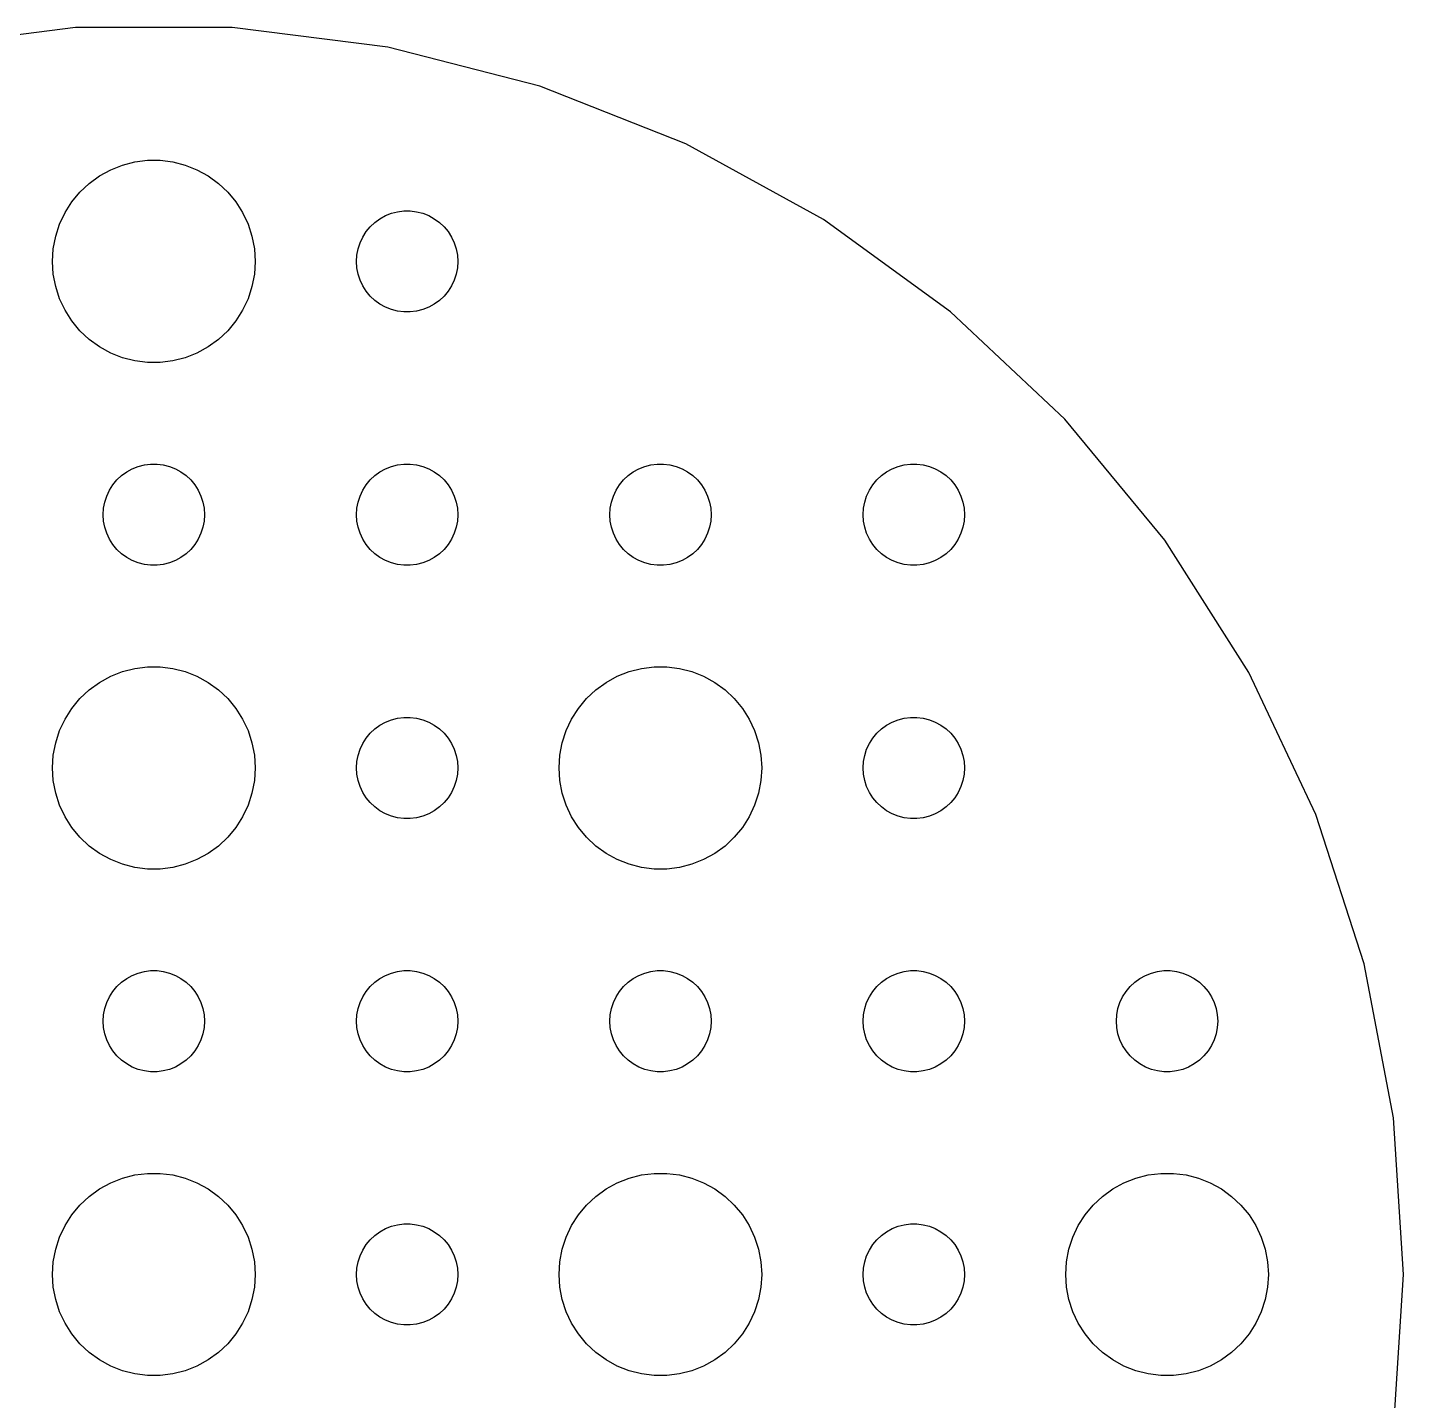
# Model space of a CAD drawing. Header units: metres. Extents: x -37 to 37, y 183 to 477.
# Drawn here: x -3.74 to 37, y 326.27 to 366.93 of the extents above; entities that cross this region are included whole.
import ezdxf

# ---------------------------------------------------------------- set-up
doc = ezdxf.new("R2010")
doc.units = ezdxf.units.M

msp = doc.modelspace()

# ---------------------------------------------------------------- linework, layer by layer
for p, q in [((-2.32324, 366.927), (-6.93311, 366.345)), ((2.32324, 366.927), (-2.32324, 366.927)), ((6.93311, 366.345), (2.32324, 366.927)), ((11.4336, 365.189), (6.93311, 366.345)), ((15.7538, 363.479), (11.4336, 365.189)), ((19.8256, 361.24), (15.7538, 363.479)), ((-0.562134, 362.947), (-0.18837, 362.994)), ((-0.18837, 362.994), (0.18837, 362.994)), ((0.18837, 362.994), (0.562134, 362.947)), ((-1.60747, 362.533), (-1.27733, 362.714)), ((-1.27733, 362.714), (-0.927048, 362.853)), ((-0.927048, 362.853), (-0.562134, 362.947)), ((0.562134, 362.947), (0.927048, 362.853)), ((0.927048, 362.853), (1.27733, 362.714)), ((1.27733, 362.714), (1.60747, 362.533)), ((-2.1869, 362.054), (-1.91226, 362.312)), ((-1.91226, 362.312), (-1.60747, 362.533)), ((1.60747, 362.533), (1.91226, 362.312)), ((1.91226, 362.312), (2.1869, 362.054)), ((-2.42705, 361.763), (-2.1869, 362.054)), ((2.1869, 362.054), (2.42705, 361.763)), ((-2.78932, 361.104), (-2.62891, 361.445)), ((-2.62891, 361.445), (-2.42705, 361.763)), ((2.42705, 361.763), (2.62891, 361.445)), ((2.62891, 361.445), (2.78932, 361.104)), ((6.86133, 361.357), (7.03647, 361.427)), ((7.03647, 361.427), (7.21892, 361.473)), ((7.21892, 361.473), (7.40581, 361.497)), ((7.40581, 361.497), (7.59418, 361.497)), ((7.59418, 361.497), (7.78107, 361.473)), ((7.78107, 361.473), (7.96352, 361.427)), ((7.96352, 361.427), (8.13866, 361.357)), ((-2.90575, 360.746), (-2.78932, 361.104)), ((2.78932, 361.104), (2.90575, 360.746)), ((6.28647, 360.882), (6.40654, 361.027)), ((6.40654, 361.027), (6.54385, 361.156)), ((6.54385, 361.156), (6.69626, 361.266)), ((6.69626, 361.266), (6.86133, 361.357)), ((8.13866, 361.357), (8.30373, 361.266)), ((8.30373, 361.266), (8.45613, 361.156)), ((8.45613, 361.156), (8.59344, 361.027)), ((8.59344, 361.027), (8.71352, 360.882)), ((23.5847, 358.509), (19.8256, 361.24)), ((-2.97633, 360.376), (-2.90575, 360.746)), ((2.90575, 360.746), (2.97633, 360.376)), ((6.04712, 360.373), (6.10533, 360.552)), ((6.10533, 360.552), (6.18553, 360.723)), ((6.18553, 360.723), (6.28647, 360.882)), ((8.71352, 360.882), (8.81445, 360.723)), ((8.81445, 360.723), (8.89465, 360.552)), ((8.89465, 360.552), (8.95287, 360.373)), ((-3, 360), (-2.97633, 360.376)), ((2.97633, 360.376), (3, 360)), ((6, 360), (6.01183, 360.188)), ((6.01183, 360.188), (6.04712, 360.373)), ((8.95287, 360.373), (8.98816, 360.188)), ((8.98816, 360.188), (9, 360)), ((-2.97633, 359.624), (-3, 360)), ((3, 360), (2.97633, 359.624)), ((6.01183, 359.812), (6, 360)), ((6.04712, 359.627), (6.01183, 359.812)), ((8.98816, 359.812), (8.95287, 359.627)), ((9, 360), (8.98816, 359.812)), ((-2.90575, 359.254), (-2.97633, 359.624)), ((2.97633, 359.624), (2.90575, 359.254)), ((6.10533, 359.448), (6.04712, 359.627)), ((6.18553, 359.277), (6.10533, 359.448)), ((8.89465, 359.448), (8.81445, 359.277)), ((8.95287, 359.627), (8.89465, 359.448)), ((-2.78932, 358.896), (-2.90575, 359.254)), ((2.90575, 359.254), (2.78932, 358.896)), ((6.28647, 359.118), (6.18553, 359.277)), ((6.40654, 358.973), (6.28647, 359.118)), ((6.54385, 358.844), (6.40654, 358.973)), ((8.59344, 358.973), (8.45613, 358.844)), ((8.71352, 359.118), (8.59344, 358.973)), ((8.81445, 359.277), (8.71352, 359.118)), ((-2.62891, 358.555), (-2.78932, 358.896)), ((-2.42705, 358.237), (-2.62891, 358.555)), ((2.62891, 358.555), (2.42705, 358.237)), ((2.78932, 358.896), (2.62891, 358.555)), ((6.69626, 358.734), (6.54385, 358.844)), ((6.86133, 358.643), (6.69626, 358.734)), ((7.03647, 358.573), (6.86133, 358.643)), ((7.21892, 358.527), (7.03647, 358.573)), ((7.40581, 358.503), (7.21892, 358.527)), ((7.78107, 358.527), (7.59418, 358.503)), ((7.96352, 358.573), (7.78107, 358.527)), ((8.13866, 358.643), (7.96352, 358.573)), ((8.30373, 358.734), (8.13866, 358.643)), ((8.45613, 358.844), (8.30373, 358.734)), ((-2.1869, 357.946), (-2.42705, 358.237)), ((2.42705, 358.237), (2.1869, 357.946)), ((7.59418, 358.503), (7.40581, 358.503)), ((26.9718, 355.328), (23.5847, 358.509)), ((-1.91226, 357.688), (-2.1869, 357.946)), ((2.1869, 357.946), (1.91226, 357.688)), ((-1.60747, 357.467), (-1.91226, 357.688)), ((-1.27733, 357.286), (-1.60747, 357.467)), ((1.60747, 357.467), (1.27733, 357.286)), ((1.91226, 357.688), (1.60747, 357.467)), ((-0.927048, 357.147), (-1.27733, 357.286)), ((-0.562134, 357.053), (-0.927048, 357.147)), ((-0.18837, 357.006), (-0.562134, 357.053)), ((0.18837, 357.006), (-0.18837, 357.006)), ((0.562134, 357.053), (0.18837, 357.006)), ((0.927048, 357.147), (0.562134, 357.053)), ((1.27733, 357.286), (0.927048, 357.147)), ((29.9336, 351.748), (26.9718, 355.328)), ((-1.09344, 353.527), (-0.956131, 353.656)), ((-0.956131, 353.656), (-0.803726, 353.766)), ((-0.803726, 353.766), (-0.638657, 353.857)), ((-0.638657, 353.857), (-0.463516, 353.927)), ((-0.463516, 353.927), (-0.281067, 353.973)), ((-0.281067, 353.973), (-0.094177, 353.997)), ((-0.094177, 353.997), (0.094177, 353.997)), ((0.094177, 353.997), (0.281067, 353.973)), ((0.281067, 353.973), (0.463516, 353.927)), ((0.463516, 353.927), (0.638657, 353.857)), ((0.638657, 353.857), (0.803726, 353.766)), ((0.803726, 353.766), (0.956131, 353.656)), ((0.956131, 353.656), (1.09344, 353.527)), ((6.40654, 353.527), (6.54385, 353.656)), ((6.54385, 353.656), (6.69626, 353.766)), ((6.69626, 353.766), (6.86133, 353.857)), ((6.86133, 353.857), (7.03647, 353.927)), ((7.03647, 353.927), (7.21892, 353.973)), ((7.21892, 353.973), (7.40581, 353.997)), ((7.40581, 353.997), (7.59418, 353.997)), ((7.59418, 353.997), (7.78107, 353.973)), ((7.78107, 353.973), (7.96352, 353.927)), ((7.96352, 353.927), (8.13866, 353.857)), ((8.13866, 353.857), (8.30373, 353.766)), ((8.30373, 353.766), (8.45613, 353.656)), ((8.45613, 353.656), (8.59344, 353.527)), ((13.9065, 353.527), (14.0439, 353.656)), ((14.0439, 353.656), (14.1963, 353.766)), ((14.1963, 353.766), (14.3613, 353.857)), ((14.3613, 353.857), (14.5365, 353.927)), ((14.5365, 353.927), (14.7189, 353.973)), ((14.7189, 353.973), (14.9058, 353.997)), ((14.9058, 353.997), (15.0942, 353.997)), ((15.0942, 353.997), (15.2811, 353.973)), ((15.2811, 353.973), (15.4635, 353.927)), ((15.4635, 353.927), (15.6387, 353.857)), ((15.6387, 353.857), (15.8037, 353.766)), ((15.8037, 353.766), (15.9561, 353.656)), ((15.9561, 353.656), (16.0934, 353.527)), ((21.4065, 353.527), (21.5439, 353.656)), ((21.5439, 353.656), (21.6963, 353.766)), ((21.6963, 353.766), (21.8613, 353.857)), ((21.8613, 353.857), (22.0365, 353.927)), ((22.0365, 353.927), (22.2189, 353.973)), ((22.2189, 353.973), (22.4058, 353.997)), ((22.4058, 353.997), (22.5942, 353.997)), ((22.5942, 353.997), (22.7811, 353.973)), ((22.7811, 353.973), (22.9635, 353.927)), ((22.9635, 353.927), (23.1387, 353.857)), ((23.1387, 353.857), (23.3037, 353.766)), ((23.3037, 353.766), (23.4561, 353.656)), ((23.4561, 353.656), (23.5934, 353.527)), ((-1.39465, 353.052), (-1.31445, 353.223)), ((-1.31445, 353.223), (-1.21352, 353.382)), ((-1.21352, 353.382), (-1.09344, 353.527)), ((1.09344, 353.527), (1.21352, 353.382)), ((1.21352, 353.382), (1.31445, 353.223)), ((1.31445, 353.223), (1.39465, 353.052)), ((6.10533, 353.052), (6.18553, 353.223)), ((6.18553, 353.223), (6.28647, 353.382)), ((6.28647, 353.382), (6.40654, 353.527)), ((8.59344, 353.527), (8.71352, 353.382)), ((8.71352, 353.382), (8.81445, 353.223)), ((8.81445, 353.223), (8.89465, 353.052)), ((13.6053, 353.052), (13.6855, 353.223)), ((13.6855, 353.223), (13.7865, 353.382)), ((13.7865, 353.382), (13.9065, 353.527)), ((16.0934, 353.527), (16.2135, 353.382)), ((16.2135, 353.382), (16.3145, 353.223)), ((16.3145, 353.223), (16.3947, 353.052)), ((21.1053, 353.052), (21.1855, 353.223)), ((21.1855, 353.223), (21.2865, 353.382)), ((21.2865, 353.382), (21.4065, 353.527)), ((23.5934, 353.527), (23.7135, 353.382)), ((23.7135, 353.382), (23.8145, 353.223)), ((23.8145, 353.223), (23.8947, 353.052)), ((-1.48816, 352.688), (-1.45287, 352.873)), ((-1.45287, 352.873), (-1.39465, 353.052)), ((1.39465, 353.052), (1.45287, 352.873)), ((1.45287, 352.873), (1.48816, 352.688)), ((6.01183, 352.688), (6.04712, 352.873)), ((6.04712, 352.873), (6.10533, 353.052)), ((8.89465, 353.052), (8.95287, 352.873)), ((8.95287, 352.873), (8.98816, 352.688)), ((13.5118, 352.688), (13.5471, 352.873)), ((13.5471, 352.873), (13.6053, 353.052)), ((16.3947, 353.052), (16.4529, 352.873)), ((16.4529, 352.873), (16.4882, 352.688)), ((21.0118, 352.688), (21.0471, 352.873)), ((21.0471, 352.873), (21.1053, 353.052)), ((23.8947, 353.052), (23.9529, 352.873)), ((23.9529, 352.873), (23.9882, 352.688)), ((-1.5, 352.5), (-1.48816, 352.688)), ((-1.48816, 352.312), (-1.5, 352.5)), ((1.48816, 352.688), (1.5, 352.5)), ((1.5, 352.5), (1.48816, 352.312)), ((6, 352.5), (6.01183, 352.688)), ((6.01183, 352.312), (6, 352.5)), ((8.98816, 352.688), (9, 352.5)), ((9, 352.5), (8.98816, 352.312)), ((13.5, 352.5), (13.5118, 352.688)), ((13.5118, 352.312), (13.5, 352.5)), ((16.4882, 352.688), (16.5, 352.5)), ((16.5, 352.5), (16.4882, 352.312)), ((21, 352.5), (21.0118, 352.688)), ((21.0118, 352.312), (21, 352.5)), ((23.9882, 352.688), (24, 352.5)), ((24, 352.5), (23.9882, 352.312)), ((-1.45287, 352.127), (-1.48816, 352.312)), ((-1.39465, 351.948), (-1.45287, 352.127)), ((1.45287, 352.127), (1.39465, 351.948)), ((1.48816, 352.312), (1.45287, 352.127)), ((6.04712, 352.127), (6.01183, 352.312)), ((6.10533, 351.948), (6.04712, 352.127)), ((8.95287, 352.127), (8.89465, 351.948)), ((8.98816, 352.312), (8.95287, 352.127)), ((13.5471, 352.127), (13.5118, 352.312)), ((13.6053, 351.948), (13.5471, 352.127)), ((16.4529, 352.127), (16.3947, 351.948)), ((16.4882, 352.312), (16.4529, 352.127)), ((21.0471, 352.127), (21.0118, 352.312)), ((21.1053, 351.948), (21.0471, 352.127)), ((23.9529, 352.127), (23.8947, 351.948)), ((23.9882, 352.312), (23.9529, 352.127)), ((-1.31445, 351.777), (-1.39465, 351.948)), ((-1.21352, 351.618), (-1.31445, 351.777)), ((-1.09344, 351.473), (-1.21352, 351.618)), ((1.21352, 351.618), (1.09344, 351.473)), ((1.31445, 351.777), (1.21352, 351.618)), ((1.39465, 351.948), (1.31445, 351.777)), ((6.18553, 351.777), (6.10533, 351.948)), ((6.28647, 351.618), (6.18553, 351.777)), ((6.40654, 351.473), (6.28647, 351.618)), ((8.71352, 351.618), (8.59344, 351.473)), ((8.81445, 351.777), (8.71352, 351.618)), ((8.89465, 351.948), (8.81445, 351.777)), ((13.6855, 351.777), (13.6053, 351.948)), ((13.7865, 351.618), (13.6855, 351.777)), ((13.9065, 351.473), (13.7865, 351.618)), ((16.2135, 351.618), (16.0934, 351.473)), ((16.3145, 351.777), (16.2135, 351.618)), ((16.3947, 351.948), (16.3145, 351.777)), ((21.1855, 351.777), (21.1053, 351.948)), ((21.2865, 351.618), (21.1855, 351.777)), ((21.4065, 351.473), (21.2865, 351.618)), ((23.7135, 351.618), (23.5934, 351.473)), ((23.8145, 351.777), (23.7135, 351.618)), ((23.8947, 351.948), (23.8145, 351.777)), ((32.4233, 347.825), (29.9336, 351.748)), ((-0.956131, 351.344), (-1.09344, 351.473)), ((-0.803726, 351.234), (-0.956131, 351.344)), ((-0.638657, 351.143), (-0.803726, 351.234)), ((0.803726, 351.234), (0.638657, 351.143)), ((0.956131, 351.344), (0.803726, 351.234)), ((1.09344, 351.473), (0.956131, 351.344)), ((6.54385, 351.344), (6.40654, 351.473)), ((6.69626, 351.234), (6.54385, 351.344)), ((6.86133, 351.143), (6.69626, 351.234)), ((8.30373, 351.234), (8.13866, 351.143)), ((8.45613, 351.344), (8.30373, 351.234)), ((8.59344, 351.473), (8.45613, 351.344)), ((14.0439, 351.344), (13.9065, 351.473)), ((14.1963, 351.234), (14.0439, 351.344)), ((14.3613, 351.143), (14.1963, 351.234)), ((15.8037, 351.234), (15.6387, 351.143)), ((15.9561, 351.344), (15.8037, 351.234)), ((16.0934, 351.473), (15.9561, 351.344)), ((21.5439, 351.344), (21.4065, 351.473)), ((21.6963, 351.234), (21.5439, 351.344)), ((21.8613, 351.143), (21.6963, 351.234)), ((23.3037, 351.234), (23.1387, 351.143)), ((23.4561, 351.344), (23.3037, 351.234)), ((23.5934, 351.473), (23.4561, 351.344)), ((-0.463516, 351.073), (-0.638657, 351.143)), ((-0.281067, 351.027), (-0.463516, 351.073)), ((-0.094177, 351.003), (-0.281067, 351.027)), ((0.094177, 351.003), (-0.094177, 351.003)), ((0.281067, 351.027), (0.094177, 351.003)), ((0.463516, 351.073), (0.281067, 351.027)), ((0.638657, 351.143), (0.463516, 351.073)), ((7.03647, 351.073), (6.86133, 351.143)), ((7.21892, 351.027), (7.03647, 351.073)), ((7.40581, 351.003), (7.21892, 351.027)), ((7.59418, 351.003), (7.40581, 351.003)), ((7.78107, 351.027), (7.59418, 351.003)), ((7.96352, 351.073), (7.78107, 351.027)), ((8.13866, 351.143), (7.96352, 351.073)), ((14.5365, 351.073), (14.3613, 351.143)), ((14.7189, 351.027), (14.5365, 351.073)), ((14.9058, 351.003), (14.7189, 351.027)), ((15.0942, 351.003), (14.9058, 351.003)), ((15.2811, 351.027), (15.0942, 351.003)), ((15.4635, 351.073), (15.2811, 351.027)), ((15.6387, 351.143), (15.4635, 351.073)), ((22.0365, 351.073), (21.8613, 351.143)), ((22.2189, 351.027), (22.0365, 351.073)), ((22.4058, 351.003), (22.2189, 351.027)), ((22.5942, 351.003), (22.4058, 351.003)), ((22.7811, 351.027), (22.5942, 351.003)), ((22.9635, 351.073), (22.7811, 351.027)), ((23.1387, 351.143), (22.9635, 351.073)), ((-0.927048, 347.853), (-0.562134, 347.947)), ((-0.562134, 347.947), (-0.18837, 347.994)), ((-0.18837, 347.994), (0.18837, 347.994)), ((0.18837, 347.994), (0.562134, 347.947)), ((0.562134, 347.947), (0.927048, 347.853)), ((14.0729, 347.853), (14.4379, 347.947)), ((14.4379, 347.947), (14.8116, 347.994)), ((14.8116, 347.994), (15.1884, 347.994)), ((15.1884, 347.994), (15.5621, 347.947)), ((15.5621, 347.947), (15.927, 347.853)), ((-1.91226, 347.312), (-1.60747, 347.533)), ((-1.60747, 347.533), (-1.27733, 347.714)), ((-1.27733, 347.714), (-0.927048, 347.853)), ((0.927048, 347.853), (1.27733, 347.714)), ((1.27733, 347.714), (1.60747, 347.533)), ((1.60747, 347.533), (1.91226, 347.312)), ((13.0877, 347.312), (13.3925, 347.533)), ((13.3925, 347.533), (13.7227, 347.714)), ((13.7227, 347.714), (14.0729, 347.853)), ((15.927, 347.853), (16.2773, 347.714)), ((16.2773, 347.714), (16.6075, 347.533)), ((16.6075, 347.533), (16.9123, 347.312)), ((34.4017, 343.621), (32.4233, 347.825)), ((-2.1869, 347.054), (-1.91226, 347.312)), ((1.91226, 347.312), (2.1869, 347.054)), ((12.8131, 347.054), (13.0877, 347.312)), ((16.9123, 347.312), (17.1869, 347.054)), ((-2.62891, 346.445), (-2.42705, 346.763)), ((-2.42705, 346.763), (-2.1869, 347.054)), ((2.1869, 347.054), (2.42705, 346.763)), ((2.42705, 346.763), (2.62891, 346.445)), ((12.3711, 346.445), (12.5729, 346.763)), ((12.5729, 346.763), (12.8131, 347.054)), ((17.1869, 347.054), (17.427, 346.763)), ((17.427, 346.763), (17.6289, 346.445)), ((-2.78932, 346.104), (-2.62891, 346.445)), ((2.62891, 346.445), (2.78932, 346.104)), ((6.69626, 346.266), (6.86133, 346.357)), ((6.86133, 346.357), (7.03647, 346.427)), ((7.03647, 346.427), (7.21892, 346.473)), ((7.21892, 346.473), (7.40581, 346.497)), ((7.40581, 346.497), (7.59418, 346.497)), ((7.59418, 346.497), (7.78107, 346.473)), ((7.78107, 346.473), (7.96352, 346.427)), ((7.96352, 346.427), (8.13866, 346.357)), ((8.13866, 346.357), (8.30373, 346.266)), ((12.2107, 346.104), (12.3711, 346.445)), ((17.6289, 346.445), (17.7893, 346.104)), ((21.6963, 346.266), (21.8613, 346.357)), ((21.8613, 346.357), (22.0365, 346.427)), ((22.0365, 346.427), (22.2189, 346.473)), ((22.2189, 346.473), (22.4058, 346.497)), ((22.4058, 346.497), (22.5942, 346.497)), ((22.5942, 346.497), (22.7811, 346.473)), ((22.7811, 346.473), (22.9635, 346.427)), ((22.9635, 346.427), (23.1387, 346.357)), ((23.1387, 346.357), (23.3037, 346.266)), ((-2.90575, 345.746), (-2.78932, 346.104)), ((2.78932, 346.104), (2.90575, 345.746)), ((6.28647, 345.882), (6.40654, 346.027)), ((6.40654, 346.027), (6.54385, 346.156)), ((6.54385, 346.156), (6.69626, 346.266)), ((8.30373, 346.266), (8.45613, 346.156)), ((8.45613, 346.156), (8.59344, 346.027)), ((8.59344, 346.027), (8.71352, 345.882)), ((12.0942, 345.746), (12.2107, 346.104)), ((17.7893, 346.104), (17.9057, 345.746)), ((21.2865, 345.882), (21.4065, 346.027)), ((21.4065, 346.027), (21.5439, 346.156)), ((21.5439, 346.156), (21.6963, 346.266)), ((23.3037, 346.266), (23.4561, 346.156)), ((23.4561, 346.156), (23.5934, 346.027)), ((23.5934, 346.027), (23.7135, 345.882)), ((-2.97633, 345.376), (-2.90575, 345.746)), ((2.90575, 345.746), (2.97633, 345.376)), ((6.04712, 345.373), (6.10533, 345.552)), ((6.10533, 345.552), (6.18553, 345.723)), ((6.18553, 345.723), (6.28647, 345.882)), ((8.71352, 345.882), (8.81445, 345.723)), ((8.81445, 345.723), (8.89465, 345.552)), ((8.89465, 345.552), (8.95287, 345.373)), ((12.0237, 345.376), (12.0942, 345.746)), ((17.9057, 345.746), (17.9763, 345.376)), ((21.0471, 345.373), (21.1053, 345.552)), ((21.1053, 345.552), (21.1855, 345.723)), ((21.1855, 345.723), (21.2865, 345.882)), ((23.7135, 345.882), (23.8145, 345.723)), ((23.8145, 345.723), (23.8947, 345.552)), ((23.8947, 345.552), (23.9529, 345.373)), ((-3, 345), (-2.97633, 345.376)), ((2.97633, 345.376), (3, 345)), ((6, 345), (6.01183, 345.188)), ((6.01183, 345.188), (6.04712, 345.373)), ((8.95287, 345.373), (8.98816, 345.188)), ((8.98816, 345.188), (9, 345)), ((12, 345), (12.0237, 345.376)), ((17.9763, 345.376), (18, 345)), ((21, 345), (21.0118, 345.188)), ((21.0118, 345.188), (21.0471, 345.373)), ((23.9529, 345.373), (23.9882, 345.188)), ((23.9882, 345.188), (24, 345)), ((-2.97633, 344.624), (-3, 345)), ((3, 345), (2.97633, 344.624)), ((6.01183, 344.812), (6, 345)), ((6.04712, 344.627), (6.01183, 344.812)), ((8.98816, 344.812), (8.95287, 344.627)), ((9, 345), (8.98816, 344.812)), ((12.0237, 344.624), (12, 345)), ((18, 345), (17.9763, 344.624)), ((21.0118, 344.812), (21, 345)), ((21.0471, 344.627), (21.0118, 344.812)), ((23.9882, 344.812), (23.9529, 344.627)), ((24, 345), (23.9882, 344.812)), ((-2.90575, 344.254), (-2.97633, 344.624)), ((-2.78932, 343.896), (-2.90575, 344.254)), ((2.90575, 344.254), (2.78932, 343.896)), ((2.97633, 344.624), (2.90575, 344.254)), ((6.10533, 344.448), (6.04712, 344.627)), ((6.18553, 344.277), (6.10533, 344.448)), ((6.28647, 344.118), (6.18553, 344.277)), ((8.81445, 344.277), (8.71352, 344.118)), ((8.89465, 344.448), (8.81445, 344.277)), ((8.95287, 344.627), (8.89465, 344.448)), ((12.0942, 344.254), (12.0237, 344.624)), ((12.2107, 343.896), (12.0942, 344.254)), ((17.9057, 344.254), (17.7893, 343.896)), ((17.9763, 344.624), (17.9057, 344.254)), ((21.1053, 344.448), (21.0471, 344.627)), ((21.1855, 344.277), (21.1053, 344.448)), ((21.2865, 344.118), (21.1855, 344.277)), ((23.8145, 344.277), (23.7135, 344.118)), ((23.8947, 344.448), (23.8145, 344.277)), ((23.9529, 344.627), (23.8947, 344.448)), ((-2.62891, 343.555), (-2.78932, 343.896)), ((2.78932, 343.896), (2.62891, 343.555)), ((6.40654, 343.973), (6.28647, 344.118)), ((6.54385, 343.844), (6.40654, 343.973)), ((8.59344, 343.973), (8.45613, 343.844)), ((8.71352, 344.118), (8.59344, 343.973)), ((12.3711, 343.555), (12.2107, 343.896)), ((17.7893, 343.896), (17.6289, 343.555)), ((21.4065, 343.973), (21.2865, 344.118)), ((21.5439, 343.844), (21.4065, 343.973)), ((23.5934, 343.973), (23.4561, 343.844)), ((23.7135, 344.118), (23.5934, 343.973)), ((-2.42705, 343.237), (-2.62891, 343.555)), ((2.62891, 343.555), (2.42705, 343.237)), ((6.69626, 343.734), (6.54385, 343.844)), ((6.86133, 343.643), (6.69626, 343.734)), ((7.03647, 343.573), (6.86133, 343.643)), ((7.21892, 343.527), (7.03647, 343.573)), ((7.40581, 343.503), (7.21892, 343.527)), ((7.59418, 343.503), (7.40581, 343.503)), ((7.78107, 343.527), (7.59418, 343.503)), ((7.96352, 343.573), (7.78107, 343.527)), ((8.13866, 343.643), (7.96352, 343.573)), ((8.30373, 343.734), (8.13866, 343.643)), ((8.45613, 343.844), (8.30373, 343.734)), ((12.5729, 343.237), (12.3711, 343.555)), ((17.6289, 343.555), (17.427, 343.237)), ((21.6963, 343.734), (21.5439, 343.844)), ((21.8613, 343.643), (21.6963, 343.734)), ((22.0365, 343.573), (21.8613, 343.643)), ((22.2189, 343.527), (22.0365, 343.573)), ((22.4058, 343.503), (22.2189, 343.527)), ((22.5942, 343.503), (22.4058, 343.503)), ((22.7811, 343.527), (22.5942, 343.503)), ((22.9635, 343.573), (22.7811, 343.527)), ((23.1387, 343.643), (22.9635, 343.573)), ((23.3037, 343.734), (23.1387, 343.643)), ((23.4561, 343.844), (23.3037, 343.734)), ((35.8376, 339.202), (34.4017, 343.621)), ((-2.1869, 342.946), (-2.42705, 343.237)), ((2.42705, 343.237), (2.1869, 342.946)), ((12.8131, 342.946), (12.5729, 343.237)), ((17.427, 343.237), (17.1869, 342.946)), ((-1.91226, 342.688), (-2.1869, 342.946)), ((-1.60747, 342.467), (-1.91226, 342.688)), ((1.91226, 342.688), (1.60747, 342.467)), ((2.1869, 342.946), (1.91226, 342.688)), ((13.0877, 342.688), (12.8131, 342.946)), ((13.3925, 342.467), (13.0877, 342.688)), ((16.9123, 342.688), (16.6075, 342.467)), ((17.1869, 342.946), (16.9123, 342.688)), ((-1.27733, 342.286), (-1.60747, 342.467)), ((-0.927048, 342.147), (-1.27733, 342.286)), ((1.27733, 342.286), (0.927048, 342.147)), ((1.60747, 342.467), (1.27733, 342.286)), ((13.7227, 342.286), (13.3925, 342.467)), ((14.0729, 342.147), (13.7227, 342.286)), ((16.2773, 342.286), (15.927, 342.147)), ((16.6075, 342.467), (16.2773, 342.286)), ((-0.562134, 342.053), (-0.927048, 342.147)), ((-0.18837, 342.006), (-0.562134, 342.053)), ((0.18837, 342.006), (-0.18837, 342.006)), ((0.562134, 342.053), (0.18837, 342.006)), ((0.927048, 342.147), (0.562134, 342.053)), ((14.4379, 342.053), (14.0729, 342.147)), ((14.8116, 342.006), (14.4379, 342.053)), ((15.1884, 342.006), (14.8116, 342.006)), ((15.5621, 342.053), (15.1884, 342.006)), ((15.927, 342.147), (15.5621, 342.053)), ((-0.463516, 338.927), (-0.281067, 338.973)), ((-0.281067, 338.973), (-0.094177, 338.997)), ((-0.094177, 338.997), (0.094177, 338.997)), ((0.094177, 338.997), (0.281067, 338.973)), ((0.281067, 338.973), (0.463516, 338.927)), ((7.03647, 338.927), (7.21892, 338.973)), ((7.21892, 338.973), (7.40581, 338.997)), ((7.40581, 338.997), (7.59418, 338.997)), ((7.59418, 338.997), (7.78107, 338.973)), ((7.78107, 338.973), (7.96352, 338.927)), ((14.5365, 338.927), (14.7189, 338.973)), ((14.7189, 338.973), (14.9058, 338.997)), ((14.9058, 338.997), (15.0942, 338.997)), ((15.0942, 338.997), (15.2811, 338.973)), ((15.2811, 338.973), (15.4635, 338.927)), ((22.0365, 338.927), (22.2189, 338.973)), ((22.2189, 338.973), (22.4058, 338.997)), ((22.4058, 338.997), (22.5942, 338.997)), ((22.5942, 338.997), (22.7811, 338.973)), ((22.7811, 338.973), (22.9635, 338.927)), ((29.5365, 338.927), (29.7189, 338.973)), ((29.7189, 338.973), (29.9058, 338.997)), ((29.9058, 338.997), (30.0942, 338.997)), ((30.0942, 338.997), (30.2811, 338.973)), ((30.2811, 338.973), (30.4635, 338.927)), ((36.7082, 334.637), (35.8376, 339.202)), ((-1.09344, 338.527), (-0.956131, 338.656)), ((-0.956131, 338.656), (-0.803726, 338.766)), ((-0.803726, 338.766), (-0.638657, 338.857)), ((-0.638657, 338.857), (-0.463516, 338.927)), ((0.463516, 338.927), (0.638657, 338.857)), ((0.638657, 338.857), (0.803726, 338.766)), ((0.803726, 338.766), (0.956131, 338.656)), ((0.956131, 338.656), (1.09344, 338.527)), ((6.40654, 338.527), (6.54385, 338.656)), ((6.54385, 338.656), (6.69626, 338.766)), ((6.69626, 338.766), (6.86133, 338.857)), ((6.86133, 338.857), (7.03647, 338.927)), ((7.96352, 338.927), (8.13866, 338.857)), ((8.13866, 338.857), (8.30373, 338.766)), ((8.30373, 338.766), (8.45613, 338.656)), ((8.45613, 338.656), (8.59344, 338.527)), ((13.9065, 338.527), (14.0439, 338.656)), ((14.0439, 338.656), (14.1963, 338.766)), ((14.1963, 338.766), (14.3613, 338.857)), ((14.3613, 338.857), (14.5365, 338.927)), ((15.4635, 338.927), (15.6387, 338.857)), ((15.6387, 338.857), (15.8037, 338.766)), ((15.8037, 338.766), (15.9561, 338.656)), ((15.9561, 338.656), (16.0934, 338.527)), ((21.4065, 338.527), (21.5439, 338.656)), ((21.5439, 338.656), (21.6963, 338.766)), ((21.6963, 338.766), (21.8613, 338.857)), ((21.8613, 338.857), (22.0365, 338.927)), ((22.9635, 338.927), (23.1387, 338.857)), ((23.1387, 338.857), (23.3037, 338.766)), ((23.3037, 338.766), (23.4561, 338.656)), ((23.4561, 338.656), (23.5934, 338.527)), ((28.9065, 338.527), (29.0439, 338.656)), ((29.0439, 338.656), (29.1963, 338.766)), ((29.1963, 338.766), (29.3613, 338.857)), ((29.3613, 338.857), (29.5365, 338.927)), ((30.4635, 338.927), (30.6387, 338.857)), ((30.6387, 338.857), (30.8037, 338.766)), ((30.8037, 338.766), (30.9561, 338.656)), ((30.9561, 338.656), (31.0934, 338.527)), ((-1.39465, 338.052), (-1.31445, 338.223)), ((-1.31445, 338.223), (-1.21352, 338.382)), ((-1.21352, 338.382), (-1.09344, 338.527)), ((1.09344, 338.527), (1.21352, 338.382)), ((1.21352, 338.382), (1.31445, 338.223)), ((1.31445, 338.223), (1.39465, 338.052)), ((6.10533, 338.052), (6.18553, 338.223)), ((6.18553, 338.223), (6.28647, 338.382)), ((6.28647, 338.382), (6.40654, 338.527)), ((8.59344, 338.527), (8.71352, 338.382)), ((8.71352, 338.382), (8.81445, 338.223)), ((8.81445, 338.223), (8.89465, 338.052)), ((13.6053, 338.052), (13.6855, 338.223)), ((13.6855, 338.223), (13.7865, 338.382)), ((13.7865, 338.382), (13.9065, 338.527)), ((16.0934, 338.527), (16.2135, 338.382)), ((16.2135, 338.382), (16.3145, 338.223)), ((16.3145, 338.223), (16.3947, 338.052)), ((21.1053, 338.052), (21.1855, 338.223)), ((21.1855, 338.223), (21.2865, 338.382)), ((21.2865, 338.382), (21.4065, 338.527)), ((23.5934, 338.527), (23.7135, 338.382)), ((23.7135, 338.382), (23.8145, 338.223)), ((23.8145, 338.223), (23.8947, 338.052)), ((28.6053, 338.052), (28.6855, 338.223)), ((28.6855, 338.223), (28.7865, 338.382)), ((28.7865, 338.382), (28.9065, 338.527)), ((31.0934, 338.527), (31.2135, 338.382)), ((31.2135, 338.382), (31.3145, 338.223)), ((31.3145, 338.223), (31.3947, 338.052)), ((-1.48816, 337.688), (-1.45287, 337.873)), ((-1.45287, 337.873), (-1.39465, 338.052)), ((1.39465, 338.052), (1.45287, 337.873)), ((1.45287, 337.873), (1.48816, 337.688)), ((6.01183, 337.688), (6.04712, 337.873)), ((6.04712, 337.873), (6.10533, 338.052)), ((8.89465, 338.052), (8.95287, 337.873)), ((8.95287, 337.873), (8.98816, 337.688)), ((13.5118, 337.688), (13.5471, 337.873)), ((13.5471, 337.873), (13.6053, 338.052)), ((16.3947, 338.052), (16.4529, 337.873)), ((16.4529, 337.873), (16.4882, 337.688)), ((21.0118, 337.688), (21.0471, 337.873)), ((21.0471, 337.873), (21.1053, 338.052)), ((23.8947, 338.052), (23.9529, 337.873)), ((23.9529, 337.873), (23.9882, 337.688)), ((28.5118, 337.688), (28.5471, 337.873)), ((28.5471, 337.873), (28.6053, 338.052)), ((31.3947, 338.052), (31.4529, 337.873)), ((31.4529, 337.873), (31.4882, 337.688)), ((-1.5, 337.5), (-1.48816, 337.688)), ((-1.48816, 337.312), (-1.5, 337.5)), ((1.48816, 337.688), (1.5, 337.5)), ((1.5, 337.5), (1.48816, 337.312)), ((6, 337.5), (6.01183, 337.688)), ((6.01183, 337.312), (6, 337.5)), ((8.98816, 337.688), (9, 337.5)), ((9, 337.5), (8.98816, 337.312)), ((13.5, 337.5), (13.5118, 337.688)), ((13.5118, 337.312), (13.5, 337.5)), ((16.4882, 337.688), (16.5, 337.5)), ((16.5, 337.5), (16.4882, 337.312)), ((21, 337.5), (21.0118, 337.688)), ((21.0118, 337.312), (21, 337.5)), ((23.9882, 337.688), (24, 337.5)), ((24, 337.5), (23.9882, 337.312)), ((28.5, 337.5), (28.5118, 337.688)), ((28.5118, 337.312), (28.5, 337.5)), ((31.4882, 337.688), (31.5, 337.5)), ((31.5, 337.5), (31.4882, 337.312)), ((-1.45287, 337.127), (-1.48816, 337.312)), ((-1.39465, 336.948), (-1.45287, 337.127)), ((-1.31445, 336.777), (-1.39465, 336.948)), ((1.39465, 336.948), (1.31445, 336.777)), ((1.45287, 337.127), (1.39465, 336.948)), ((1.48816, 337.312), (1.45287, 337.127)), ((6.04712, 337.127), (6.01183, 337.312)), ((6.10533, 336.948), (6.04712, 337.127)), ((6.18553, 336.777), (6.10533, 336.948)), ((8.89465, 336.948), (8.81445, 336.777)), ((8.95287, 337.127), (8.89465, 336.948)), ((8.98816, 337.312), (8.95287, 337.127)), ((13.5471, 337.127), (13.5118, 337.312)), ((13.6053, 336.948), (13.5471, 337.127)), ((13.6855, 336.777), (13.6053, 336.948)), ((16.3947, 336.948), (16.3145, 336.777)), ((16.4529, 337.127), (16.3947, 336.948)), ((16.4882, 337.312), (16.4529, 337.127)), ((21.0471, 337.127), (21.0118, 337.312)), ((21.1053, 336.948), (21.0471, 337.127)), ((21.1855, 336.777), (21.1053, 336.948)), ((23.8947, 336.948), (23.8145, 336.777)), ((23.9529, 337.127), (23.8947, 336.948)), ((23.9882, 337.312), (23.9529, 337.127)), ((28.5471, 337.127), (28.5118, 337.312)), ((28.6053, 336.948), (28.5471, 337.127)), ((28.6855, 336.777), (28.6053, 336.948)), ((31.3947, 336.948), (31.3145, 336.777)), ((31.4529, 337.127), (31.3947, 336.948)), ((31.4882, 337.312), (31.4529, 337.127)), ((-1.21352, 336.618), (-1.31445, 336.777)), ((-1.09344, 336.473), (-1.21352, 336.618)), ((1.21352, 336.618), (1.09344, 336.473)), ((1.31445, 336.777), (1.21352, 336.618)), ((6.28647, 336.618), (6.18553, 336.777)), ((6.40654, 336.473), (6.28647, 336.618)), ((8.71352, 336.618), (8.59344, 336.473)), ((8.81445, 336.777), (8.71352, 336.618)), ((13.7865, 336.618), (13.6855, 336.777)), ((13.9065, 336.473), (13.7865, 336.618)), ((16.2135, 336.618), (16.0934, 336.473)), ((16.3145, 336.777), (16.2135, 336.618)), ((21.2865, 336.618), (21.1855, 336.777)), ((21.4065, 336.473), (21.2865, 336.618)), ((23.7135, 336.618), (23.5934, 336.473)), ((23.8145, 336.777), (23.7135, 336.618)), ((28.7865, 336.618), (28.6855, 336.777)), ((28.9065, 336.473), (28.7865, 336.618)), ((31.2135, 336.618), (31.0934, 336.473)), ((31.3145, 336.777), (31.2135, 336.618)), ((-0.956131, 336.344), (-1.09344, 336.473)), ((-0.803726, 336.234), (-0.956131, 336.344)), ((-0.638657, 336.143), (-0.803726, 336.234)), ((-0.463516, 336.073), (-0.638657, 336.143)), ((0.638657, 336.143), (0.463516, 336.073)), ((0.803726, 336.234), (0.638657, 336.143)), ((0.956131, 336.344), (0.803726, 336.234)), ((1.09344, 336.473), (0.956131, 336.344)), ((6.54385, 336.344), (6.40654, 336.473)), ((6.69626, 336.234), (6.54385, 336.344)), ((6.86133, 336.143), (6.69626, 336.234)), ((7.03647, 336.073), (6.86133, 336.143)), ((8.13866, 336.143), (7.96352, 336.073)), ((8.30373, 336.234), (8.13866, 336.143)), ((8.45613, 336.344), (8.30373, 336.234)), ((8.59344, 336.473), (8.45613, 336.344)), ((14.0439, 336.344), (13.9065, 336.473)), ((14.1963, 336.234), (14.0439, 336.344)), ((14.3613, 336.143), (14.1963, 336.234)), ((14.5365, 336.073), (14.3613, 336.143)), ((15.6387, 336.143), (15.4635, 336.073)), ((15.8037, 336.234), (15.6387, 336.143)), ((15.9561, 336.344), (15.8037, 336.234)), ((16.0934, 336.473), (15.9561, 336.344)), ((21.5439, 336.344), (21.4065, 336.473)), ((21.6963, 336.234), (21.5439, 336.344)), ((21.8613, 336.143), (21.6963, 336.234)), ((22.0365, 336.073), (21.8613, 336.143)), ((23.1387, 336.143), (22.9635, 336.073)), ((23.3037, 336.234), (23.1387, 336.143)), ((23.4561, 336.344), (23.3037, 336.234)), ((23.5934, 336.473), (23.4561, 336.344)), ((29.0439, 336.344), (28.9065, 336.473)), ((29.1963, 336.234), (29.0439, 336.344)), ((29.3613, 336.143), (29.1963, 336.234)), ((29.5365, 336.073), (29.3613, 336.143)), ((30.6387, 336.143), (30.4635, 336.073)), ((30.8037, 336.234), (30.6387, 336.143)), ((30.9561, 336.344), (30.8037, 336.234)), ((31.0934, 336.473), (30.9561, 336.344)), ((-0.281067, 336.027), (-0.463516, 336.073)), ((-0.094177, 336.003), (-0.281067, 336.027)), ((0.094177, 336.003), (-0.094177, 336.003)), ((0.281067, 336.027), (0.094177, 336.003)), ((0.463516, 336.073), (0.281067, 336.027)), ((7.21892, 336.027), (7.03647, 336.073)), ((7.40581, 336.003), (7.21892, 336.027)), ((7.59418, 336.003), (7.40581, 336.003)), ((7.78107, 336.027), (7.59418, 336.003)), ((7.96352, 336.073), (7.78107, 336.027)), ((14.7189, 336.027), (14.5365, 336.073)), ((14.9058, 336.003), (14.7189, 336.027)), ((15.0942, 336.003), (14.9058, 336.003)), ((15.2811, 336.027), (15.0942, 336.003)), ((15.4635, 336.073), (15.2811, 336.027)), ((22.2189, 336.027), (22.0365, 336.073)), ((22.4058, 336.003), (22.2189, 336.027)), ((22.5942, 336.003), (22.4058, 336.003)), ((22.7811, 336.027), (22.5942, 336.003)), ((22.9635, 336.073), (22.7811, 336.027)), ((29.7189, 336.027), (29.5365, 336.073)), ((29.9058, 336.003), (29.7189, 336.027)), ((30.0942, 336.003), (29.9058, 336.003)), ((30.2811, 336.027), (30.0942, 336.003)), ((30.4635, 336.073), (30.2811, 336.027)), ((37, 330), (36.7082, 334.637)), ((-1.27733, 332.714), (-0.927048, 332.853)), ((-0.927048, 332.853), (-0.562134, 332.947)), ((-0.562134, 332.947), (-0.18837, 332.994)), ((-0.18837, 332.994), (0.18837, 332.994)), ((0.18837, 332.994), (0.562134, 332.947)), ((0.562134, 332.947), (0.927048, 332.853)), ((0.927048, 332.853), (1.27733, 332.714)), ((13.7227, 332.714), (14.0729, 332.853)), ((14.0729, 332.853), (14.4379, 332.947)), ((14.4379, 332.947), (14.8116, 332.994)), ((14.8116, 332.994), (15.1884, 332.994)), ((15.1884, 332.994), (15.5621, 332.947)), ((15.5621, 332.947), (15.927, 332.853)), ((15.927, 332.853), (16.2773, 332.714)), ((28.7227, 332.714), (29.0729, 332.853)), ((29.0729, 332.853), (29.4379, 332.947)), ((29.4379, 332.947), (29.8116, 332.994)), ((29.8116, 332.994), (30.1884, 332.994)), ((30.1884, 332.994), (30.5621, 332.947)), ((30.5621, 332.947), (30.927, 332.853)), ((30.927, 332.853), (31.2773, 332.714)), ((-1.91226, 332.312), (-1.60747, 332.533)), ((-1.60747, 332.533), (-1.27733, 332.714)), ((1.27733, 332.714), (1.60747, 332.533)), ((1.60747, 332.533), (1.91226, 332.312)), ((13.0877, 332.312), (13.3925, 332.533)), ((13.3925, 332.533), (13.7227, 332.714)), ((16.2773, 332.714), (16.6075, 332.533)), ((16.6075, 332.533), (16.9123, 332.312)), ((28.0877, 332.312), (28.3925, 332.533)), ((28.3925, 332.533), (28.7227, 332.714)), ((31.2773, 332.714), (31.6075, 332.533)), ((31.6075, 332.533), (31.9123, 332.312)), ((-2.42705, 331.763), (-2.1869, 332.054)), ((-2.1869, 332.054), (-1.91226, 332.312)), ((1.91226, 332.312), (2.1869, 332.054)), ((2.1869, 332.054), (2.42705, 331.763)), ((12.5729, 331.763), (12.8131, 332.054)), ((12.8131, 332.054), (13.0877, 332.312)), ((16.9123, 332.312), (17.1869, 332.054)), ((17.1869, 332.054), (17.427, 331.763)), ((27.5729, 331.763), (27.8131, 332.054)), ((27.8131, 332.054), (28.0877, 332.312)), ((31.9123, 332.312), (32.1869, 332.054)), ((32.1869, 332.054), (32.427, 331.763)), ((-2.62891, 331.445), (-2.42705, 331.763)), ((2.42705, 331.763), (2.62891, 331.445)), ((12.3711, 331.445), (12.5729, 331.763)), ((17.427, 331.763), (17.6289, 331.445)), ((27.3711, 331.445), (27.5729, 331.763)), ((32.427, 331.763), (32.6289, 331.445)), ((-2.78932, 331.104), (-2.62891, 331.445)), ((2.62891, 331.445), (2.78932, 331.104)), ((6.54385, 331.156), (6.69626, 331.266)), ((6.69626, 331.266), (6.86133, 331.357)), ((6.86133, 331.357), (7.03647, 331.427)), ((7.03647, 331.427), (7.21892, 331.473)), ((7.21892, 331.473), (7.40581, 331.497)), ((7.40581, 331.497), (7.59418, 331.497)), ((7.59418, 331.497), (7.78107, 331.473)), ((7.78107, 331.473), (7.96352, 331.427)), ((7.96352, 331.427), (8.13866, 331.357)), ((8.13866, 331.357), (8.30373, 331.266)), ((8.30373, 331.266), (8.45613, 331.156)), ((12.2107, 331.104), (12.3711, 331.445)), ((17.6289, 331.445), (17.7893, 331.104)), ((21.5439, 331.156), (21.6963, 331.266)), ((21.6963, 331.266), (21.8613, 331.357)), ((21.8613, 331.357), (22.0365, 331.427)), ((22.0365, 331.427), (22.2189, 331.473)), ((22.2189, 331.473), (22.4058, 331.497)), ((22.4058, 331.497), (22.5942, 331.497)), ((22.5942, 331.497), (22.7811, 331.473)), ((22.7811, 331.473), (22.9635, 331.427)), ((22.9635, 331.427), (23.1387, 331.357)), ((23.1387, 331.357), (23.3037, 331.266)), ((23.3037, 331.266), (23.4561, 331.156)), ((27.2107, 331.104), (27.3711, 331.445)), ((32.6289, 331.445), (32.7893, 331.104)), ((-2.90575, 330.746), (-2.78932, 331.104)), ((2.78932, 331.104), (2.90575, 330.746)), ((6.18553, 330.723), (6.28647, 330.882)), ((6.28647, 330.882), (6.40654, 331.027)), ((6.40654, 331.027), (6.54385, 331.156)), ((8.45613, 331.156), (8.59344, 331.027)), ((8.59344, 331.027), (8.71352, 330.882)), ((8.71352, 330.882), (8.81445, 330.723)), ((12.0942, 330.746), (12.2107, 331.104)), ((17.7893, 331.104), (17.9057, 330.746)), ((21.1855, 330.723), (21.2865, 330.882)), ((21.2865, 330.882), (21.4065, 331.027)), ((21.4065, 331.027), (21.5439, 331.156)), ((23.4561, 331.156), (23.5934, 331.027)), ((23.5934, 331.027), (23.7135, 330.882)), ((23.7135, 330.882), (23.8145, 330.723)), ((27.0942, 330.746), (27.2107, 331.104)), ((32.7893, 331.104), (32.9057, 330.746)), ((-2.97633, 330.376), (-2.90575, 330.746)), ((2.90575, 330.746), (2.97633, 330.376)), ((6.04712, 330.373), (6.10533, 330.552)), ((6.10533, 330.552), (6.18553, 330.723)), ((8.81445, 330.723), (8.89465, 330.552)), ((8.89465, 330.552), (8.95287, 330.373)), ((12.0237, 330.376), (12.0942, 330.746)), ((17.9057, 330.746), (17.9763, 330.376)), ((21.0471, 330.373), (21.1053, 330.552)), ((21.1053, 330.552), (21.1855, 330.723)), ((23.8145, 330.723), (23.8947, 330.552)), ((23.8947, 330.552), (23.9529, 330.373)), ((27.0237, 330.376), (27.0942, 330.746)), ((32.9057, 330.746), (32.9763, 330.376)), ((-3, 330), (-2.97633, 330.376)), ((-2.97633, 329.624), (-3, 330)), ((2.97633, 330.376), (3, 330)), ((3, 330), (2.97633, 329.624)), ((6, 330), (6.01183, 330.188)), ((6.01183, 329.812), (6, 330)), ((6.01183, 330.188), (6.04712, 330.373)), ((8.95287, 330.373), (8.98816, 330.188)), ((8.98816, 330.188), (9, 330)), ((9, 330), (8.98816, 329.812)), ((12, 330), (12.0237, 330.376)), ((12.0237, 329.624), (12, 330)), ((17.9763, 330.376), (18, 330)), ((18, 330), (17.9763, 329.624)), ((21, 330), (21.0118, 330.188)), ((21.0118, 329.812), (21, 330)), ((21.0118, 330.188), (21.0471, 330.373)), ((23.9529, 330.373), (23.9882, 330.188)), ((23.9882, 330.188), (24, 330)), ((24, 330), (23.9882, 329.812)), ((27, 330), (27.0237, 330.376)), ((27.0237, 329.624), (27, 330)), ((32.9763, 330.376), (33, 330)), ((33, 330), (32.9763, 329.624)), ((36.7082, 325.363), (37, 330)), ((-2.90575, 329.254), (-2.97633, 329.624)), ((2.97633, 329.624), (2.90575, 329.254)), ((6.04712, 329.627), (6.01183, 329.812)), ((6.10533, 329.448), (6.04712, 329.627)), ((8.95287, 329.627), (8.89465, 329.448)), ((8.98816, 329.812), (8.95287, 329.627)), ((12.0942, 329.254), (12.0237, 329.624)), ((17.9763, 329.624), (17.9057, 329.254)), ((21.0471, 329.627), (21.0118, 329.812)), ((21.1053, 329.448), (21.0471, 329.627)), ((23.9529, 329.627), (23.8947, 329.448)), ((23.9882, 329.812), (23.9529, 329.627)), ((27.0942, 329.254), (27.0237, 329.624)), ((32.9763, 329.624), (32.9057, 329.254)), ((-2.78932, 328.896), (-2.90575, 329.254)), ((2.90575, 329.254), (2.78932, 328.896)), ((6.18553, 329.277), (6.10533, 329.448)), ((6.28647, 329.118), (6.18553, 329.277)), ((8.81445, 329.277), (8.71352, 329.118)), ((8.89465, 329.448), (8.81445, 329.277)), ((12.2107, 328.896), (12.0942, 329.254)), ((17.9057, 329.254), (17.7893, 328.896)), ((21.1855, 329.277), (21.1053, 329.448)), ((21.2865, 329.118), (21.1855, 329.277)), ((23.8145, 329.277), (23.7135, 329.118)), ((23.8947, 329.448), (23.8145, 329.277)), ((27.2107, 328.896), (27.0942, 329.254)), ((32.9057, 329.254), (32.7893, 328.896)), ((-2.62891, 328.555), (-2.78932, 328.896)), ((2.78932, 328.896), (2.62891, 328.555)), ((6.40654, 328.973), (6.28647, 329.118)), ((6.54385, 328.844), (6.40654, 328.973)), ((6.69626, 328.734), (6.54385, 328.844)), ((8.45613, 328.844), (8.30373, 328.734)), ((8.59344, 328.973), (8.45613, 328.844)), ((8.71352, 329.118), (8.59344, 328.973)), ((12.3711, 328.555), (12.2107, 328.896)), ((17.7893, 328.896), (17.6289, 328.555)), ((21.4065, 328.973), (21.2865, 329.118)), ((21.5439, 328.844), (21.4065, 328.973)), ((21.6963, 328.734), (21.5439, 328.844)), ((23.4561, 328.844), (23.3037, 328.734)), ((23.5934, 328.973), (23.4561, 328.844)), ((23.7135, 329.118), (23.5934, 328.973)), ((27.3711, 328.555), (27.2107, 328.896)), ((32.7893, 328.896), (32.6289, 328.555)), ((-2.42705, 328.237), (-2.62891, 328.555)), ((2.62891, 328.555), (2.42705, 328.237)), ((6.86133, 328.643), (6.69626, 328.734)), ((7.03647, 328.573), (6.86133, 328.643)), ((7.21892, 328.527), (7.03647, 328.573)), ((7.40581, 328.503), (7.21892, 328.527)), ((7.59418, 328.503), (7.40581, 328.503)), ((7.78107, 328.527), (7.59418, 328.503)), ((7.96352, 328.573), (7.78107, 328.527)), ((8.13866, 328.643), (7.96352, 328.573)), ((8.30373, 328.734), (8.13866, 328.643)), ((12.5729, 328.237), (12.3711, 328.555)), ((17.6289, 328.555), (17.427, 328.237)), ((21.8613, 328.643), (21.6963, 328.734)), ((22.0365, 328.573), (21.8613, 328.643)), ((22.2189, 328.527), (22.0365, 328.573)), ((22.4058, 328.503), (22.2189, 328.527)), ((22.5942, 328.503), (22.4058, 328.503)), ((22.7811, 328.527), (22.5942, 328.503)), ((22.9635, 328.573), (22.7811, 328.527)), ((23.1387, 328.643), (22.9635, 328.573)), ((23.3037, 328.734), (23.1387, 328.643)), ((27.5729, 328.237), (27.3711, 328.555)), ((32.6289, 328.555), (32.427, 328.237)), ((-2.1869, 327.946), (-2.42705, 328.237)), ((2.42705, 328.237), (2.1869, 327.946)), ((12.8131, 327.946), (12.5729, 328.237)), ((17.427, 328.237), (17.1869, 327.946)), ((27.8131, 327.946), (27.5729, 328.237)), ((32.427, 328.237), (32.1869, 327.946)), ((-1.91226, 327.688), (-2.1869, 327.946)), ((-1.60747, 327.467), (-1.91226, 327.688)), ((1.91226, 327.688), (1.60747, 327.467)), ((2.1869, 327.946), (1.91226, 327.688)), ((13.0877, 327.688), (12.8131, 327.946)), ((13.3925, 327.467), (13.0877, 327.688)), ((16.9123, 327.688), (16.6075, 327.467)), ((17.1869, 327.946), (16.9123, 327.688)), ((28.0877, 327.688), (27.8131, 327.946)), ((28.3925, 327.467), (28.0877, 327.688)), ((31.9123, 327.688), (31.6075, 327.467)), ((32.1869, 327.946), (31.9123, 327.688)), ((-1.27733, 327.286), (-1.60747, 327.467)), ((-0.927048, 327.147), (-1.27733, 327.286)), ((-0.562134, 327.053), (-0.927048, 327.147)), ((0.927048, 327.147), (0.562134, 327.053)), ((1.27733, 327.286), (0.927048, 327.147)), ((1.60747, 327.467), (1.27733, 327.286)), ((13.7227, 327.286), (13.3925, 327.467)), ((14.0729, 327.147), (13.7227, 327.286)), ((14.4379, 327.053), (14.0729, 327.147)), ((15.927, 327.147), (15.5621, 327.053)), ((16.2773, 327.286), (15.927, 327.147)), ((16.6075, 327.467), (16.2773, 327.286)), ((28.7227, 327.286), (28.3925, 327.467)), ((29.0729, 327.147), (28.7227, 327.286)), ((29.4379, 327.053), (29.0729, 327.147)), ((30.927, 327.147), (30.5621, 327.053)), ((31.2773, 327.286), (30.927, 327.147)), ((31.6075, 327.467), (31.2773, 327.286)), ((-0.18837, 327.006), (-0.562134, 327.053)), ((0.18837, 327.006), (-0.18837, 327.006)), ((0.562134, 327.053), (0.18837, 327.006)), ((14.8116, 327.006), (14.4379, 327.053)), ((15.1884, 327.006), (14.8116, 327.006)), ((15.5621, 327.053), (15.1884, 327.006)), ((29.8116, 327.006), (29.4379, 327.053)), ((30.1884, 327.006), (29.8116, 327.006)), ((30.5621, 327.053), (30.1884, 327.006))]:
    msp.add_line(p, q)

doc.saveas('drawing.dxf')
